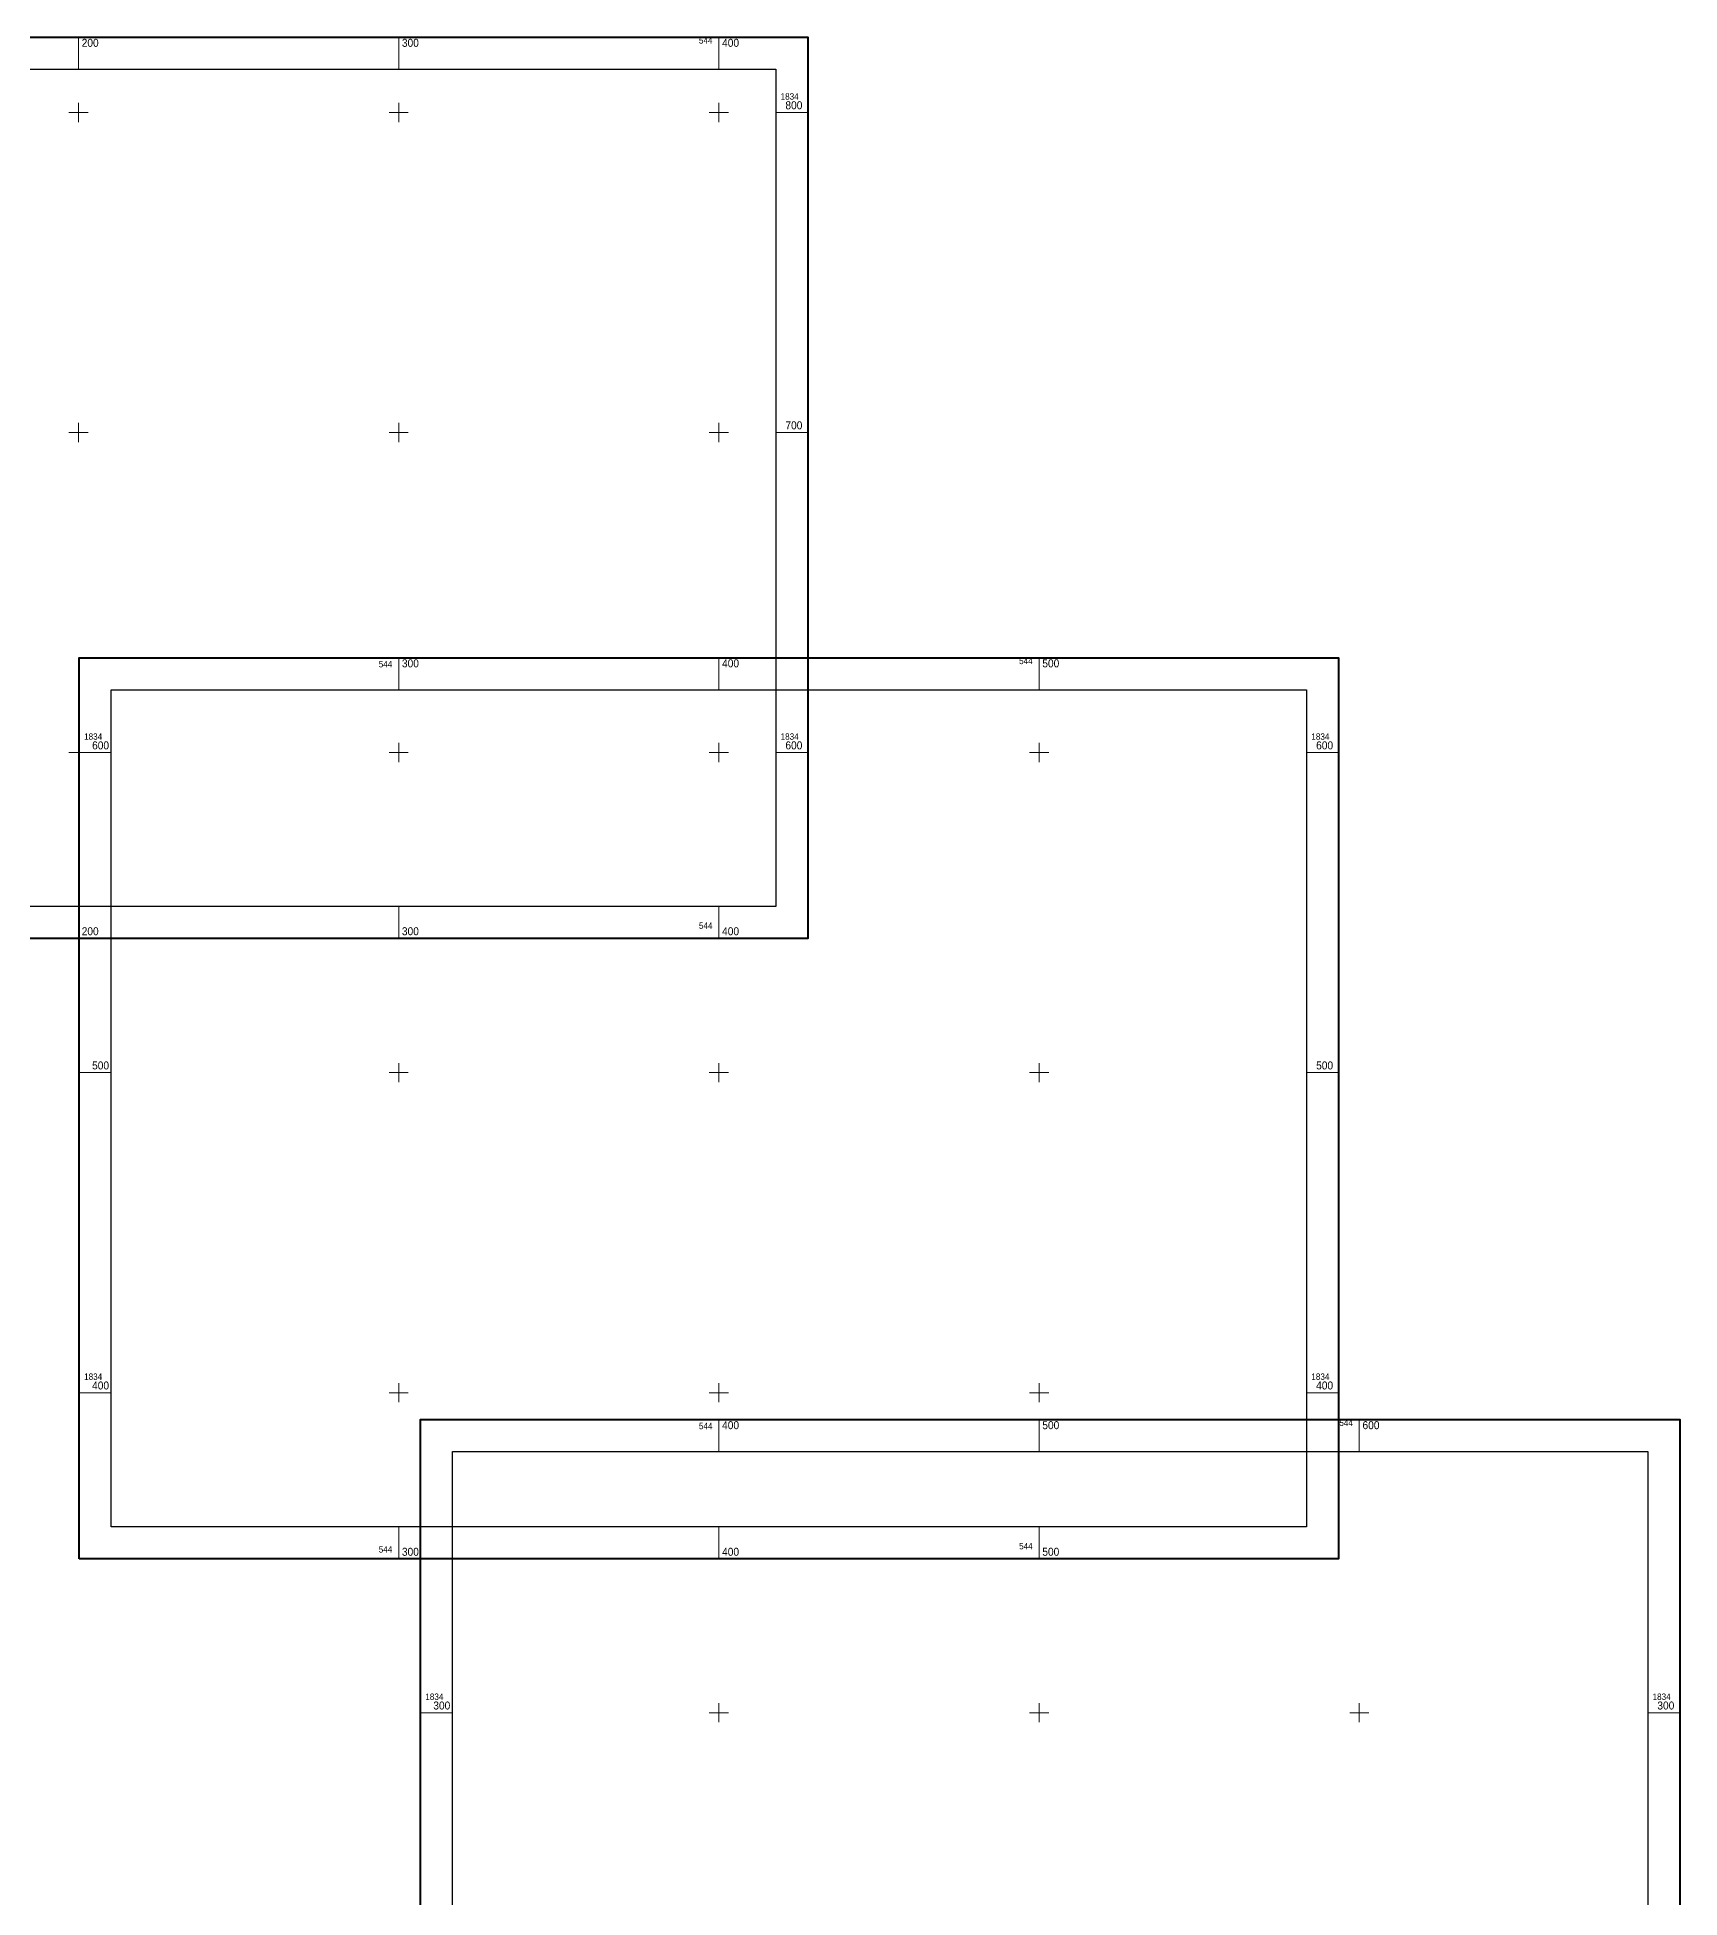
# Model space of a CAD drawing. Header units: metres. Extents: x 542869 to 545424, y 1823472 to 1835781.
# Drawn here: x 544187 to 544700, y 1834242 to 1834824 of the extents above; entities that cross this region are included whole.
import ezdxf
from ezdxf.enums import TextEntityAlignment as Align

# ---------------------------------------------------------------- set-up
doc = ezdxf.new("R2010")
doc.units = ezdxf.units.M
for name, color, linetype, lineweight in [('15', 7, 'Continuous', 13), ('16', 7, 'Continuous', 13), ('17', 7, 'Continuous', 13)]:
    doc.layers.add(name, color=color, linetype=linetype, lineweight=lineweight)

msp = doc.modelspace()

# ---------------------------------------------------------------- linework, layer by layer
at = {"layer": '15'}
for p, q in [((544200, 1834813.51), (544200, 1834823.51)), ((544300, 1834813.51), (544300, 1834823.51)), ((544400, 1834813.51), (544400, 1834823.51)), ((544200, 1834797), (544200, 1834803)), ((544300, 1834797), (544300, 1834803)), ((544400, 1834797), (544400, 1834803)), ((544197, 1834800), (544203, 1834800)), ((544297, 1834800), (544303, 1834800)), ((544397, 1834800), (544403, 1834800)), ((544417.77, 1834800), (544427.77, 1834800)), ((544197, 1834700), (544203, 1834700)), ((544200, 1834697), (544200, 1834703)), ((544297, 1834700), (544303, 1834700)), ((544300, 1834697), (544300, 1834703)), ((544397, 1834700), (544403, 1834700)), ((544400, 1834697), (544400, 1834703)), ((544417.77, 1834700), (544427.77, 1834700)), ((544197, 1834600), (544203, 1834600)), ((544200, 1834597), (544200, 1834603)), ((544297, 1834600), (544303, 1834600)), ((544300, 1834597), (544300, 1834603)), ((544397, 1834600), (544403, 1834600)), ((544400, 1834597), (544400, 1834603)), ((544417.77, 1834600), (544427.77, 1834600)), ((544200, 1834541.92), (544200, 1834551.92)), ((544300, 1834541.92), (544300, 1834551.92)), ((544400, 1834541.92), (544400, 1834551.92))]:
    msp.add_line(p, q, dxfattribs=at)
at = {"layer": '15', "lineweight": 40}
msp.add_lwpolyline([(544034.5, 1834541.92), (544034.5, 1834823.51), (544427.77, 1834823.51), (544427.77, 1834541.92)], close=True, dxfattribs=at)
at = {"layer": '15', "lineweight": 25}
msp.add_lwpolyline([(544044.5, 1834551.92), (544044.5, 1834813.51), (544417.77, 1834813.51), (544417.77, 1834551.92)], close=True, dxfattribs=at)
at = {"layer": '16'}
for p, q in [((544300, 1834619.63), (544300, 1834629.63)), ((544400, 1834619.63), (544400, 1834629.63)), ((544500, 1834619.63), (544500, 1834629.63)), ((544200.25, 1834600), (544210.25, 1834600)), ((544297, 1834600), (544303, 1834600)), ((544300, 1834597), (544300, 1834603)), ((544397, 1834600), (544403, 1834600)), ((544400, 1834597), (544400, 1834603)), ((544497, 1834600), (544503, 1834600)), ((544500, 1834597), (544500, 1834603)), ((544583.52, 1834600), (544593.52, 1834600)), ((544300, 1834497), (544300, 1834503)), ((544400, 1834497), (544400, 1834503)), ((544500, 1834497), (544500, 1834503)), ((544200.25, 1834500), (544210.25, 1834500)), ((544297, 1834500), (544303, 1834500)), ((544397, 1834500), (544403, 1834500)), ((544497, 1834500), (544503, 1834500)), ((544583.52, 1834500), (544593.52, 1834500)), ((544300, 1834397), (544300, 1834403)), ((544400, 1834397), (544400, 1834403)), ((544500, 1834397), (544500, 1834403)), ((544200.25, 1834400), (544210.25, 1834400)), ((544297, 1834400), (544303, 1834400)), ((544397, 1834400), (544403, 1834400)), ((544497, 1834400), (544503, 1834400)), ((544583.52, 1834400), (544593.52, 1834400)), ((544300, 1834348.04), (544300, 1834358.04)), ((544400, 1834348.04), (544400, 1834358.04)), ((544500, 1834348.04), (544500, 1834358.04))]:
    msp.add_line(p, q, dxfattribs=at)
at = {"layer": '16', "lineweight": 40}
msp.add_lwpolyline([(544200.25, 1834348.04), (544200.25, 1834629.63), (544593.52, 1834629.63), (544593.52, 1834348.04)], close=True, dxfattribs=at)
at = {"layer": '16', "lineweight": 25}
msp.add_lwpolyline([(544210.25, 1834358.04), (544210.25, 1834619.63), (544583.52, 1834619.63), (544583.52, 1834358.04)], close=True, dxfattribs=at)
at = {"layer": '17'}
for p, q in [((544400, 1834381.59), (544400, 1834391.59)), ((544500, 1834381.59), (544500, 1834391.59)), ((544600, 1834381.59), (544600, 1834391.59)), ((544400, 1834297), (544400, 1834303)), ((544500, 1834297), (544500, 1834303)), ((544600, 1834297), (544600, 1834303)), ((544306.81, 1834300), (544316.81, 1834300)), ((544397, 1834300), (544403, 1834300)), ((544497, 1834300), (544503, 1834300)), ((544597, 1834300), (544603, 1834300)), ((544690.08, 1834300), (544700.08, 1834300))]:
    msp.add_line(p, q, dxfattribs=at)
at = {"layer": '17', "lineweight": 40}
msp.add_lwpolyline([(544306.81, 1834110), (544306.81, 1834391.59), (544700.08, 1834391.59), (544700.08, 1834110)], close=True, dxfattribs=at)
at = {"layer": '17', "lineweight": 25}
msp.add_lwpolyline([(544316.81, 1834120), (544316.81, 1834381.59), (544690.08, 1834381.59), (544690.08, 1834120)], close=True, dxfattribs=at)

# ---------------------------------------------------------------- texts
at = {"layer": '15', "width": 0.95}
for s, height, p in [('200', 2.5, (544201, 1834820.51)), ('300', 2.5, (544301, 1834820.51)), ('400', 2.5, (544401, 1834820.51)), ('1834', 2, (544419.27, 1834804)), ('800', 2.5, (544420.77, 1834801)), ('700', 2.5, (544420.77, 1834701)), ('1834', 2, (544419.27, 1834604)), ('600', 2.5, (544420.77, 1834601)), ('200', 2.5, (544201, 1834542.92)), ('300', 2.5, (544301, 1834542.92)), ('400', 2.5, (544401, 1834542.92))]:
    msp.add_text(s, height=height, dxfattribs=at).set_placement(p)
for p in [(544398, 1834821.51), (544398, 1834544.92)]:
    msp.add_text('544', height=2, dxfattribs=at).set_placement(p, align=Align.RIGHT)
at = {"layer": '16', "width": 0.95}
for p in [(544298, 1834626.63), (544498, 1834627.63), (544298, 1834350.04), (544498, 1834351.04)]:
    msp.add_text('544', height=2, dxfattribs=at).set_placement(p, align=Align.RIGHT)
for s, height, p in [('300', 2.5, (544301, 1834626.63)), ('400', 2.5, (544401, 1834626.63)), ('500', 2.5, (544501, 1834626.63)), ('1834', 2, (544201.75, 1834604)), ('1834', 2, (544585.02, 1834604)), ('600', 2.5, (544204.25, 1834601)), ('600', 2.5, (544586.52, 1834601)), ('500', 2.5, (544204.25, 1834501)), ('500', 2.5, (544586.52, 1834501)), ('1834', 2, (544201.75, 1834404)), ('400', 2.5, (544204.25, 1834401)), ('1834', 2, (544585.02, 1834404)), ('400', 2.5, (544586.52, 1834401)), ('300', 2.5, (544301, 1834349.04)), ('400', 2.5, (544401, 1834349.04)), ('500', 2.5, (544501, 1834349.04))]:
    msp.add_text(s, height=height, dxfattribs=at).set_placement(p)
at = {"layer": '17', "width": 0.95}
for p in [(544398, 1834388.59), (544598, 1834389.59)]:
    msp.add_text('544', height=2, dxfattribs=at).set_placement(p, align=Align.RIGHT)
for s, height, p in [('400', 2.5, (544401, 1834388.59)), ('500', 2.5, (544501, 1834388.59)), ('600', 2.5, (544601, 1834388.59)), ('1834', 2, (544308.31, 1834304)), ('300', 2.5, (544310.81, 1834301)), ('1834', 2, (544691.58, 1834304)), ('300', 2.5, (544693.08, 1834301))]:
    msp.add_text(s, height=height, dxfattribs=at).set_placement(p)

doc.saveas('drawing.dxf')
